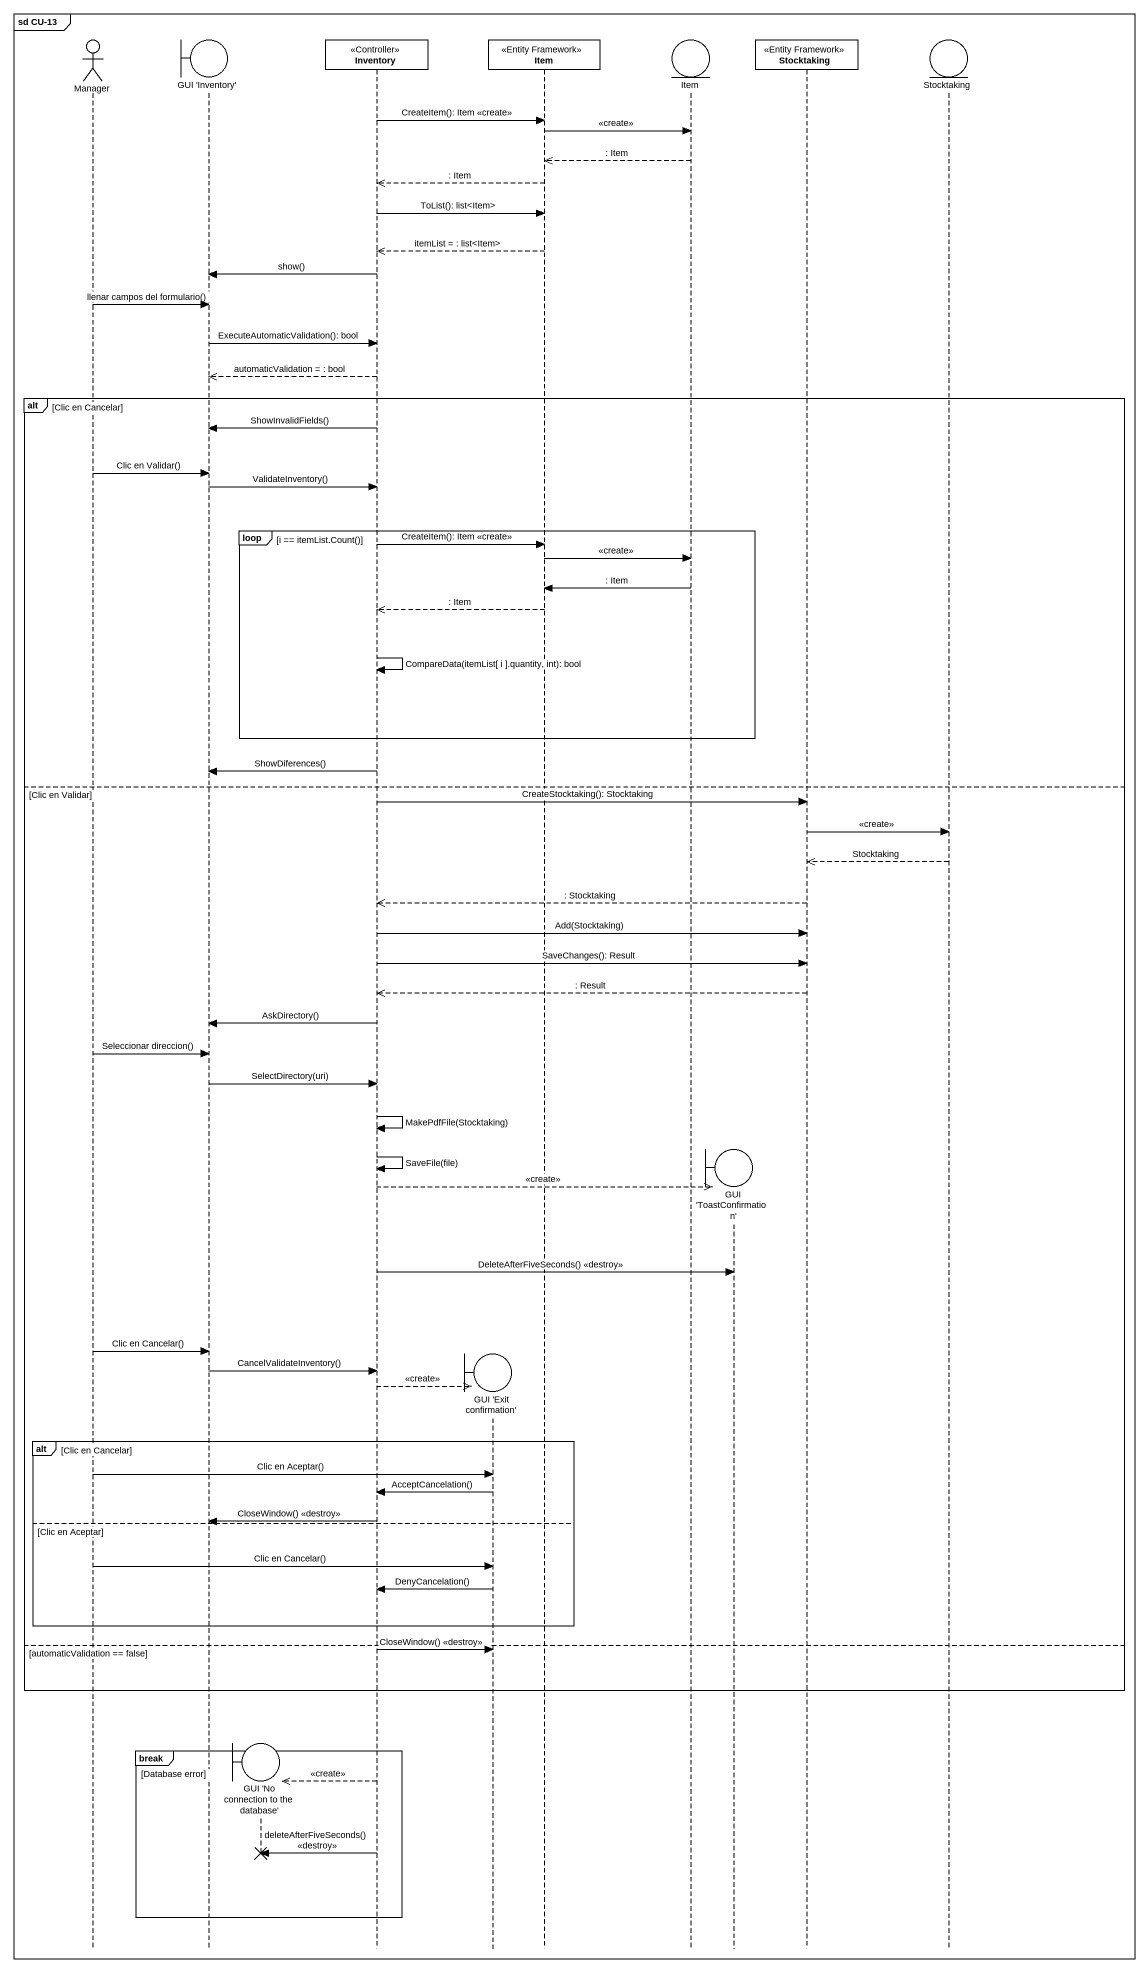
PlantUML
@startuml
mainframe sd CU-13
hide footbox
actor Manager
boundary "GUI 'Inventory'" as GUI_Inventory
boundary "GUI 'No connection to the database'" as GUI_No_connection_to_the
participant Inventory <<Controller>>
boundary "GUI 'Exit confirmation'" as GUI_Exit_confirmation
participant Item <<Entity Framework>>
entity "Item" as Item_2
boundary "GUI 'ToastConfirmation'" as GUI_ToastConfirmation
participant Stocktaking <<Entity Framework>>
entity "Stocktaking" as Stocktaking_2

Inventory -> Item : CreateItem(): Item <<create>>
Item -> Item_2 : <<create>>
Item_2 -->> Item : : Item
Item -->> Inventory : : Item
Inventory -> Item : ToList(): list<Item>
Item -->> Inventory : itemList = : list<Item>
Inventory -> GUI_Inventory : show()
Manager -> GUI_Inventory : llenar campos del formulario()
GUI_Inventory -> Inventory : ExecuteAutomaticValidation(): bool
Inventory -->> GUI_Inventory : automaticValidation = : bool
alt Clic en Cancelar
  Inventory -> GUI_Inventory : ShowInvalidFields()
  Manager -> GUI_Inventory : Clic en Validar()
  GUI_Inventory -> Inventory : ValidateInventory()
  loop i == itemList.Count()
    Inventory -> Item : CreateItem(): Item <<create>>
    Item -> Item_2 : <<create>>
    Item_2 -> Item : : Item
    Item -->> Inventory : : Item
    Inventory -> Inventory : CompareData(itemList[ i ].quantity, int): bool
  end
  Inventory -> GUI_Inventory : ShowDiferences()
else Clic en Validar
  Inventory -> Stocktaking : CreateStocktaking(): Stocktaking
  Stocktaking -> Stocktaking_2 : <<create>>
  Stocktaking_2 -->> Stocktaking : Stocktaking
  Stocktaking -->> Inventory : : Stocktaking
  Inventory -> Stocktaking : Add(Stocktaking)
  Inventory -> Stocktaking : SaveChanges(): Result
  Stocktaking -->> Inventory : : Result
  Inventory -> GUI_Inventory : AskDirectory()
  Manager -> GUI_Inventory : Seleccionar direccion()
  GUI_Inventory -> Inventory : SelectDirectory(uri)
  Inventory -> Inventory : MakePdfFile(Stocktaking)
  Inventory -> Inventory : SaveFile(file)
  Inventory -->> GUI_ToastConfirmation ** : <<create>>
  Inventory -> GUI_ToastConfirmation : DeleteAfterFiveSeconds() <<destroy>>
  Manager -> GUI_Inventory : Clic en Cancelar()
  GUI_Inventory -> Inventory : CancelValidateInventory()
  Inventory -->> GUI_Exit_confirmation ** : <<create>>
  alt Clic en Cancelar
    Manager -> GUI_Exit_confirmation : Clic en Aceptar()
    GUI_Exit_confirmation -> Inventory : AcceptCancelation()
    Inventory -> GUI_Inventory : CloseWindow() <<destroy>>
  else Clic en Aceptar
    Manager -> GUI_Exit_confirmation : Clic en Cancelar()
    GUI_Exit_confirmation -> Inventory : DenyCancelation()
  end
else automaticValidation == false
  Inventory -> GUI_Exit_confirmation : CloseWindow() <<destroy>>
end
break Database error
  Inventory -->> GUI_No_connection_to_the ** : <<create>>
  Inventory -> GUI_No_connection_to_the !! : deleteAfterFiveSeconds() <<destroy>>
end
@enduml
